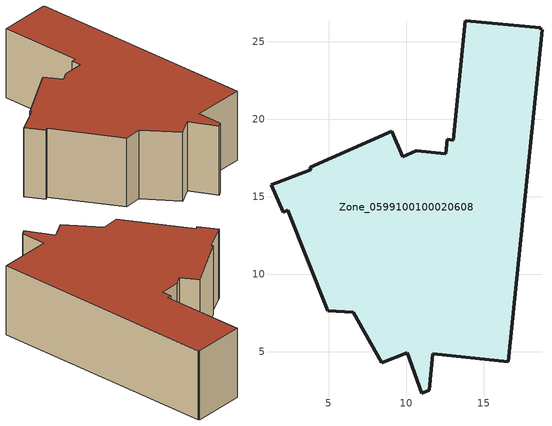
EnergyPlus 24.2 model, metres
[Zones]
Zone_0599100100020608
 floor ground (C_G): 18.66,25.78 18.75,25.77 16.59,4.38 11.71,4.88 11.47,2.54 11,2.32 10.05,4.95 8.41,4.29 6.6,7.57 4.94,7.64 2.35,14.13 2.07,14.01 1.28,15.77 1.64,15.9 3.83,16.75 3.8,16.89 9.06,19.23 9.79,17.59 10.64,17.98 12.54,17.79 12.63,18.7 13.03,18.66 13.81,26.36 18.67,25.89 z0
 wall outside (C_F): 13.81,26.36 13.03,18.66 12.63,18.7 12.54,17.79 10.64,17.98 9.79,17.59 9.06,19.23 3.8,16.89 3.83,16.75 1.64,15.9 1.28,15.77 2.07,14.01 2.35,14.13 4.94,7.64 6.6,7.57 8.41,4.29 10.05,4.95 11,2.32 11.47,2.54 11.71,4.88 16.59,4.38 18.75,25.77 18.66,25.78 18.67,25.89 13.81,26.36 z0:6.84
 roof outside (C_R): 18.75,25.77 18.66,25.78 18.67,25.89 13.81,26.36 13.03,18.66 12.63,18.7 12.54,17.79 10.64,17.98 9.79,17.59 9.06,19.23 3.8,16.89 3.83,16.75 1.64,15.9 1.28,15.77 2.07,14.01 2.35,14.13 4.94,7.64 6.6,7.57 8.41,4.29 10.05,4.95 11,2.32 11.47,2.54 11.71,4.88 16.59,4.38 z6.84
[BUILDING]
Pand.0599100100020608: North Axis=0; Terrain=City; Loads Convergence Tolerance Value=0.04; Temperature Convergence Tolerance Value=0.4; Solar Distribution=FullExterior; Maximum Number of Warmup Days=25; Minimum Number of Warmup Days=1
[Site:Location]
Rotterdam.The.Hague.AP_ZH_NLD Design_Conditions: Latitude=51.96; Longitude=4.45; Time Zone=1; Elevation=-4.5
[SITE:GROUNDTEMPERATURE:BUILDINGSURFACE]
18, 18, 18, 18, 18, 18, 18, 18, 18, 18, 18, 18
[MATERIAL] Thermal Absorptance=0.9; Solar Absorptance=0.7; Visible Absorptance=0.7
Name | Roughness | Thickness | Conductivity | Density | Specific Heat
G.D.2015-2018 | MediumSmooth | 0.15 | 0.0428571 | 540 | 1210
F.D.2015-2018 | Rough | 0.3 | 0.0666667 | 1920 | 840
R.D.2015-2018 | MediumRough | 0.2 | 0.0333333 | 1500 | 1000
[CONSTRUCTION]
C_G: G.D.2015-2018
C_F: F.D.2015-2018
C_R: R.D.2015-2018
[ZONE]
Zone_0599100100020608: Type=1; Multiplier=1; Ceiling Height=Autocalculate; Volume=Autocalculate; Floor Area=autocalculate; Part of Total Floor Area=Yes
[ZONEINFILTRATION:DESIGNFLOWRATE]
Infil_Zone_0599100100020608: Zone or ZoneList or Space or SpaceList=Zone_0599100100020608; Schedule=AlwaysOn; Design Flow Rate Calculation Method=Flow/Area; Flow Rate per Floor Area=0.0021; Constant Term Coefficient=1; Temperature Term Coefficient=0; Velocity Term Coefficient=0; Velocity Squared Term Coefficient=0
[HVACTEMPLATE:ZONE:IDEALLOADSAIRSYSTEM]
Zone_0599100100020608: Maximum Heating Supply Air Temperature=50; Minimum Cooling Supply Air Temperature=13; Maximum Heating Supply Air Humidity Ratio=0.0156; Minimum Cooling Supply Air Humidity Ratio=0.0077; Heating Limit=NoLimit; Cooling Limit=NoLimit; Dehumidification Control Type=ConstantSensibleHeatRatio; Cooling Sensible Heat Ratio=0.7; Dehumidification Setpoint=60; Humidification Control Type=None; Humidification Setpoint=30; Outdoor Air Method=None; Outdoor Air Flow Rate per Person=0.00944; Outdoor Air Flow Rate per Zone Floor Area=0; Outdoor Air Flow Rate per Zone=0; Demand Controlled Ventilation Type=None; Outdoor Air Economizer Type=NoEconomizer; Heat Recovery Type=None; Sensible Heat Recovery Effectiveness=0.7; Latent Heat Recovery Effectiveness=0.65
[ZONECONTROL:THERMOSTAT]
ThermostatControl_Zone_0599100100020608: Zone or ZoneList=Zone_0599100100020608; Control Type Schedule=DualSetpointControlType; Control 1=Thermostat_Zone_0599100100020608; Temperature Difference Between Cutout And Setpoint=0
[THERMOSTATSETPOINT:DUALSETPOINT]
Thermostat_Zone_0599100100020608: Heating Setpoint Temperature Schedule=HeatingSetpoint_Zone_0599100100020608; Cooling Setpoint Temperature Schedule=CoolingSetpoint_Zone_0599100100020608
[SCHEDULE:COMPACT]
HeatingSetpoint_Zone_0599100100020608: Through: 12/31, For: AllDays, Until: 24:00, 21
CoolingSetpoint_Zone_0599100100020608: Through: 12/31, For: AllDays, Until: 24:00, 24
DualSetpointControlType: Through: 12/31, For: AllDays, Until: 24:00, 4
AlwaysOn: Through: 12/31, For: AllDays, Until: 24:00, 1
